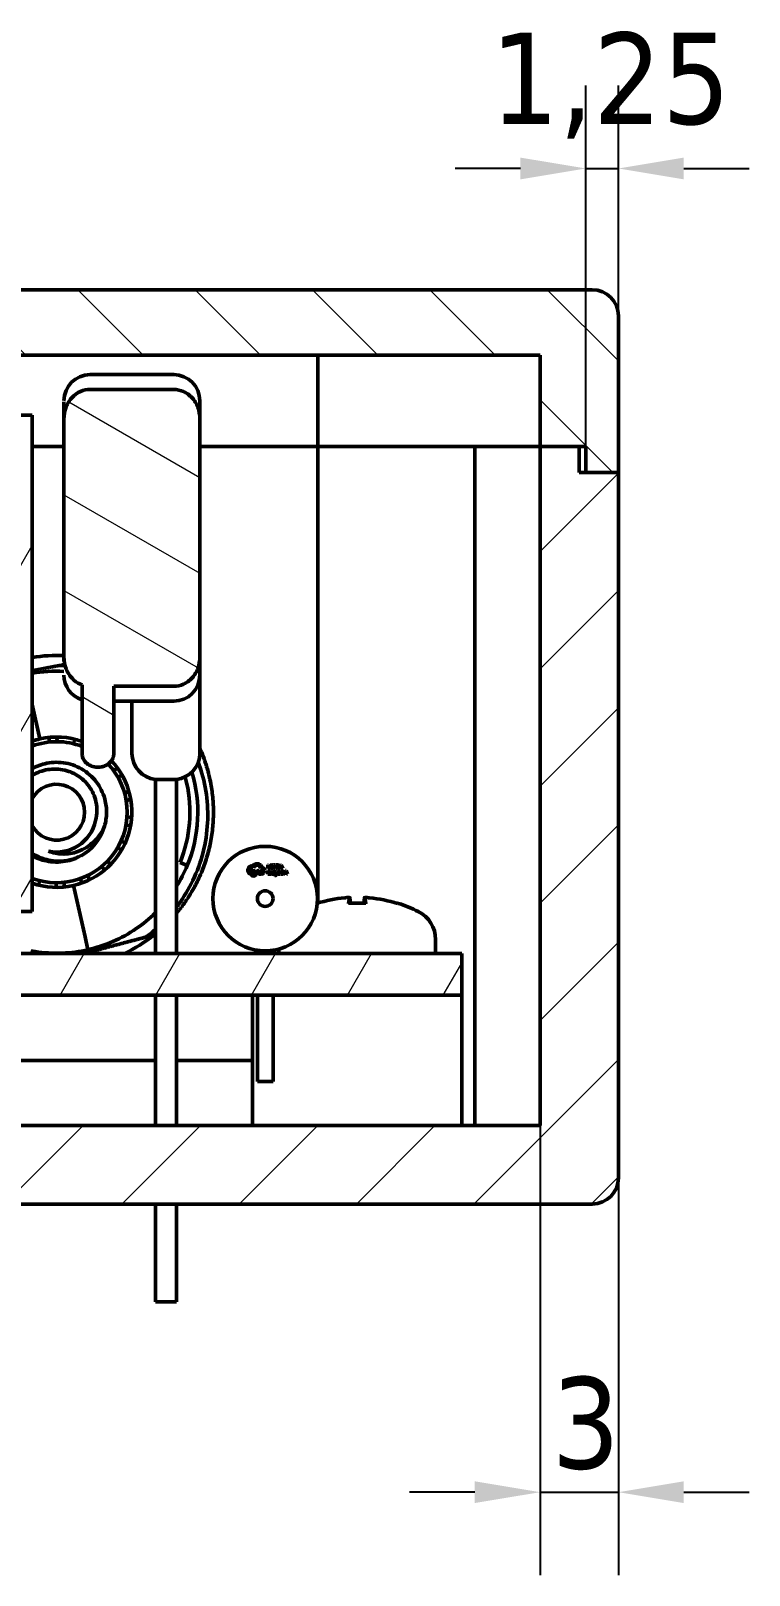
# Model space of a CAD drawing. Header units: millimetres. Extents: x 0 to 841, y 0 to 594.
# Drawn here: x 146 to 173.5, y 467.5 to 526.7 of the extents above; entities that cross this region are included whole.
import ezdxf

# ---------------------------------------------------------------- set-up
doc = ezdxf.new("R2010")
doc.units = ezdxf.units.MM
for name, color, linetype, lineweight in [('Dimension (ISO)', 7, 'Continuous', 25), ('Hatch (ISO)', 7, 'Continuous', 18), ('Visible (ISO)', 7, 'Continuous', 50)]:
    doc.layers.add(name, color=color, linetype=linetype, lineweight=lineweight)
doc.styles.add('Note Text (ISO)', font='tahoma.ttf')
doc.dimstyles.new('Default (ISO)', dxfattribs={"dimtxt": 3.5, "dimasz": 2.5, "dimexe": 3.175, "dimexo": 0, "dimgap": 0.762, "dimtad": 1, "dimrnd": 1e-08, "dimtxsty": 'Note Text (ISO)', "dimcen": 0.09, "dimdle": 10, "dimclrd": 256, "dimclre": 256, "dimclrt": 256, "dimadec": 0, "dimazin": 0, "dimtfac": 1.001486, "dimtmove": 0, "dimatfit": 3, "dimfxl": 1, "dimtolj": 1, "dimtzin": 0, "dimlwd": -1, "dimlwe": -1, "dimarcsym": 0})
pattern_1 = [(45, (0, 0), (-2.245064, 2.245064), [])]
pattern_2 = [(60, (0, 0), (-2.74963, 1.587501), [])]

# ---------------------------------------------------------------- blocks, each defined once
blk = doc.blocks.new('*D13')
at = {"layer": 'Defpoints', "color": 0, "transparency": 16777216}
for p in [(165.48, 484.748), (168.48, 482.748), (168.48, 470.715)]:
    blk.add_point(p, dxfattribs=at)
at = {"layer": 'Dimension (ISO)', "transparency": 16777216}
for p, q in [((165.48, 484.748), (165.48, 467.54)), ((168.48, 482.748), (168.48, 467.54)), ((162.98, 470.715), (160.48, 470.715)), ((165.48, 470.715), (168.48, 470.715)), ((170.98, 470.715), (173.48, 470.715))]:
    blk.add_line(p, q, dxfattribs=at)
for points in [[(162.98, 471.132), (162.98, 470.299), (165.48, 470.715)], [(170.98, 471.132), (170.98, 470.299), (168.48, 470.715)]]:
    blk.add_solid(points, dxfattribs=at)
at = {"layer": 'Dimension (ISO)', "transparency": 16777216, "insert": (165.916, 475.123), "char_height": 3.5, "attachment_point": 1, "style": 'Note Text (ISO)'}
blk.add_mtext('\\A1;3', dxfattribs=at)
blk = doc.blocks.new('*D14')
at = {"layer": 'Defpoints', "color": 0, "transparency": 16777216}
for p in [(168.48, 521.392), (168.48, 515.748), (167.23, 510.748)]:
    blk.add_point(p, dxfattribs=at)
at = {"layer": 'Dimension (ISO)', "transparency": 16777216}
for p, q in [((167.23, 510.748), (167.23, 524.567)), ((168.48, 515.748), (168.48, 524.567)), ((164.73, 521.392), (162.23, 521.392)), ((167.23, 521.392), (168.48, 521.392)), ((170.98, 521.392), (173.48, 521.392))]:
    blk.add_line(p, q, dxfattribs=at)
for points in [[(164.73, 521.808), (164.73, 520.975), (167.23, 521.392)], [(170.98, 521.808), (170.98, 520.975), (168.48, 521.392)]]:
    blk.add_solid(points, dxfattribs=at)
at = {"layer": 'Dimension (ISO)', "transparency": 16777216, "insert": (163.576, 526.596), "char_height": 3.5, "attachment_point": 1, "style": 'Note Text (ISO)'}
blk.add_mtext('\\A1;1,25', dxfattribs=at)

msp = doc.modelspace()

# ---------------------------------------------------------------- hatches: boundary and pattern name
at = {"layer": 'Hatch (ISO)'}
h = msp.add_hatch(dxfattribs=at)
h.set_pattern_fill('ANSI31', color=256, scale=25.4, angle=90.00021, style=0)
h.set_pattern_definition([(135.0002, (0, 0), (-2.245056, -2.245072), [])])
edge = h.paths.add_edge_path()
edge.add_line((167.48, 516.748), (57.48, 516.748))
edge.add_ellipse((57.48, 515.748), major_axis=(-1, 0), ratio=1, start_angle=270, end_angle=360)
edge.add_line((56.48, 515.748), (56.48, 509.748))
edge.add_line((56.48, 509.748), (57.73, 509.748))
edge.add_line((57.73, 509.748), (57.73, 510.748))
edge.add_line((57.73, 510.748), (57.98, 510.748))
edge.add_line((57.98, 510.748), (59.48, 510.748))
edge.add_line((59.48, 510.748), (59.48, 514.248))
edge.add_line((59.48, 514.248), (165.48, 514.248))
edge.add_line((165.48, 514.248), (165.48, 510.748))
edge.add_line((165.48, 510.748), (166.98, 510.748))
edge.add_line((166.98, 510.748), (167.23, 510.748))
edge.add_line((167.23, 510.748), (167.23, 509.748))
edge.add_line((167.23, 509.748), (168.48, 509.748))
edge.add_line((168.48, 509.748), (168.48, 515.748))
edge.add_ellipse((167.48, 515.748), major_axis=(0, 1), ratio=1, start_angle=270, end_angle=360)
h = msp.add_hatch(dxfattribs=at)
h.set_pattern_fill('ANSI31', color=256, scale=25.4, angle=105.00025, style=0)
h.set_pattern_definition([(150.00025, (0, 0), (-1.587488, -2.749637), [])])
edge = h.paths.add_edge_path()
edge.add_spline(control_points=[(151.46, 501.567), (151.582, 501.567), (151.726, 501.598), (151.956, 501.702), (152.08, 501.794), (152.254, 501.988), (152.335, 502.123), (152.431, 502.379), (152.46, 502.547), (152.46, 502.689)], knot_values=[0, 0, 0, 0, 0.036818, 0.036818, 0.075592, 0.075592, 0.114886, 0.114886, 0.157572, 0.157572, 0.157572, 0.157572], degree=3, periodic=0)
edge.add_line((152.46, 502.689), (152.46, 511.81))
edge.add_spline(control_points=[(152.46, 511.81), (152.46, 511.952), (152.431, 512.12), (152.335, 512.376), (152.254, 512.511), (152.08, 512.705), (151.956, 512.797), (151.726, 512.901), (151.582, 512.932), (151.46, 512.932)], knot_values=[-0.157572, -0.157572, -0.157572, -0.157572, -0.114886, -0.114886, -0.075592, -0.075592, -0.036818, -0.036818, 0, 0, 0, 0], degree=3, periodic=0)
edge.add_line((151.46, 512.932), (148.26, 512.932))
edge.add_spline(control_points=[(148.26, 512.932), (148.141, 512.932), (148.001, 512.903), (147.777, 512.805), (147.655, 512.717), (147.477, 512.528), (147.392, 512.391), (147.291, 512.129), (147.26, 511.956), (147.26, 511.81)], knot_values=[0, 0, 0, 0, 0.035751, 0.035751, 0.073305, 0.073305, 0.113639, 0.113639, 0.15757, 0.15757, 0.15757, 0.15757], degree=3, periodic=0)
edge.add_line((147.26, 511.81), (147.26, 502.689))
edge.add_spline(control_points=[(147.26, 502.689), (147.26, 502.543), (147.291, 502.37), (147.392, 502.108), (147.477, 501.971), (147.655, 501.782), (147.777, 501.694), (147.91, 501.636), (147.93, 501.628), (147.951, 501.621)], knot_values=[-0.15757, -0.15757, -0.15757, -0.15757, -0.113639, -0.113639, -0.073305, -0.073305, -0.035751, -0.035751, -0.029565, -0.029565, -0.029565, -0.029565], degree=3, periodic=0)
edge.add_line((147.951, 501.621), (147.951, 499))
edge.add_spline(control_points=[(147.951, 499), (147.951, 498.951), (147.958, 498.903), (147.989, 498.807), (148.012, 498.76), (148.082, 498.662), (148.133, 498.615), (148.244, 498.542), (148.303, 498.515), (148.404, 498.486), (148.444, 498.479), (148.517, 498.471), (148.551, 498.469), (148.62, 498.472), (148.656, 498.476), (148.739, 498.491), (148.785, 498.505), (148.9, 498.554), (148.964, 498.596), (149.067, 498.698), (149.107, 498.755), (149.157, 498.876), (149.169, 498.937), (149.169, 499)], knot_values=[-0.179168, -0.179168, -0.179168, -0.179168, -0.164588, -0.164588, -0.149017, -0.149017, -0.128502, -0.128502, -0.109306, -0.109306, -0.097201, -0.097201, -0.087162, -0.087162, -0.076484, -0.076484, -0.062044, -0.062044, -0.039299, -0.039299, -0.018674, -0.018674, 0, 0, 0, 0], degree=3, periodic=0)
edge.add_line((149.169, 499), (149.169, 501.567))
edge.add_line((149.169, 501.567), (151.46, 501.567))
h = msp.add_hatch(dxfattribs=at)
h.set_pattern_fill('ANSI31', color=256, scale=25.4, angle=14.99998, style=0)
h.set_pattern_definition(pattern_2)
h.paths.add_polyline_path([(126.544, 511.952), (126.544, 492.952), (126.594, 492.952), (145.994, 492.952), (146.044, 492.952), (146.044, 511.952)])
h = msp.add_hatch(dxfattribs=at)
h.set_pattern_fill('ANSI31', color=256, scale=25.4, style=0)
h.set_pattern_definition(pattern_1)
edge = h.paths.add_edge_path()
edge.add_ellipse((167.48, 482.748), major_axis=(1, 0), ratio=1, start_angle=270, end_angle=360)
edge.add_line((168.48, 482.748), (168.48, 509.748))
edge.add_line((168.48, 509.748), (167.23, 509.748))
edge.add_line((167.23, 509.748), (166.98, 509.748))
edge.add_line((166.98, 509.748), (166.98, 510.748))
edge.add_line((166.98, 510.748), (165.48, 510.748))
edge.add_line((165.48, 510.748), (165.48, 484.748))
edge.add_line((165.48, 484.748), (59.48, 484.748))
edge.add_line((59.48, 484.748), (59.48, 510.748))
edge.add_line((59.48, 510.748), (57.98, 510.748))
edge.add_line((57.98, 510.748), (57.98, 509.748))
edge.add_line((57.98, 509.748), (57.73, 509.748))
edge.add_line((57.73, 509.748), (56.48, 509.748))
edge.add_line((56.48, 509.748), (56.48, 482.748))
edge.add_ellipse((57.48, 482.748), major_axis=(0, -1), ratio=1, start_angle=270, end_angle=360)
edge.add_line((57.48, 481.748), (167.48, 481.748))
h = msp.add_hatch(dxfattribs=at)
h.set_pattern_fill('ANSI31', color=256, scale=25.4, style=0)
h.set_pattern_definition(pattern_1)
edge = h.paths.add_edge_path()
edge.add_ellipse((154.96, 493.44), major_axis=(-0.3, 0), ratio=1, start_angle=0, end_angle=360)
h = msp.add_hatch(dxfattribs=at)
h.set_pattern_fill('ANSI31', color=256, scale=25.4, angle=14.99998, style=0)
h.set_pattern_definition(pattern_2)
h.paths.add_polyline_path([(62.48, 491.34), (62.48, 489.748), (162.48, 489.748), (162.48, 491.34)])

# ---------------------------------------------------------------- linework, layer by layer
at = {"layer": 'Visible (ISO)'}
for p, q in [((167.48, 516.748), (57.48, 516.748)), ((168.48, 509.748), (168.48, 515.748)), ((59.48, 514.248), (165.48, 514.248)), ((156.98, 514.248), (156.98, 510.748)), ((165.48, 514.248), (165.48, 510.748)), ((148.26, 513.5), (151.46, 513.5)), ((151.46, 512.932), (148.26, 512.932)), ((147.26, 511.465), (147.26, 512.462)), ((152.46, 511.81), (152.46, 512.5)), ((146.044, 511.952), (126.544, 511.952)), ((146.044, 492.952), (146.044, 511.952)), ((147.26, 511.81), (147.26, 502.689)), ((152.46, 502.689), (152.46, 511.81)), ((146.044, 510.748), (147.26, 510.748)), ((147.26, 510.748), (146.044, 510.748)), ((152.46, 510.748), (156.98, 510.748)), ((156.98, 510.748), (152.46, 510.748)), ((156.98, 510.748), (162.98, 510.748)), ((156.98, 493.268), (156.98, 510.748)), ((162.98, 510.748), (156.98, 510.748)), ((165.48, 510.748), (162.98, 510.748)), ((162.98, 510.748), (162.98, 484.748)), ((166.98, 510.748), (165.48, 510.748)), ((165.48, 510.748), (165.48, 484.748)), ((165.48, 510.748), (167.23, 510.748)), ((166.98, 509.748), (166.98, 510.748)), ((167.23, 510.748), (167.23, 509.748)), ((168.48, 509.748), (166.98, 509.748)), ((167.23, 509.748), (168.48, 509.748)), ((168.48, 482.748), (168.48, 509.748)), ((147.26, 504.276), (147.26, 502.523)), ((152.46, 502.588), (152.46, 502)), ((147.108, 502.369), (147.26, 502.397)), ((152.46, 502), (152.46, 499)), ((147.951, 501.621), (147.951, 499)), ((149.169, 499), (149.169, 501.567)), ((149.169, 501.567), (151.46, 501.567)), ((146.044, 500.865), (146.342, 499.556)), ((149.169, 501), (151.46, 501)), ((149.86, 501), (149.86, 499)), ((146.7, 499.603), (146.678, 499.431)), ((147.018, 499.448), (146.979, 499.617)), ((146.092, 499.298), (146.044, 499.373)), ((147.693, 499.527), (147.614, 499.373)), ((147.939, 499.272), (147.951, 499.366)), ((149.312, 498.418), (149.152, 498.351)), ((149.337, 498.065), (149.464, 498.183)), ((150.76, 498.005), (151.56, 498.005)), ((150.76, 498.005), (150.76, 491.34)), ((151.56, 498.005), (151.56, 491.34)), ((149.743, 497.52), (149.57, 497.511)), ((149.645, 497.18), (149.805, 497.247)), ((149.632, 496.242), (149.805, 496.251)), ((149.84, 496.528), (149.674, 496.579)), ((149.592, 495.563), (149.454, 495.668)), ((149.029, 494.741), (148.936, 494.887)), ((149.299, 495.365), (149.464, 495.314)), ((148.219, 494.161), (148.181, 494.33)), ((148.686, 494.656), (148.824, 494.551)), ((151.702, 494.822), (151.979, 494.709)), ((154.73, 494.542), (154.594, 494.471)), ((154.62, 494.413), (154.761, 494.488)), ((154.62, 494.403), (154.62, 494.413)), ((154.761, 494.488), (154.73, 494.542)), ((154.755, 494.369), (154.815, 494.369)), ((154.809, 494.431), (154.763, 494.431)), ((154.795, 494.589), (154.803, 494.589)), ((155.08, 494.738), (155.061, 494.738)), ((155.061, 494.738), (155.061, 494.595)), ((155.061, 494.595), (155.136, 494.595)), ((155.134, 494.512), (155.061, 494.512)), ((155.061, 494.512), (155.061, 494.369)), ((155.061, 494.369), (155.138, 494.369)), ((155.08, 494.612), (155.08, 494.738)), ((155.136, 494.612), (155.08, 494.612)), ((155.08, 494.45), (155.08, 494.495)), ((155.08, 494.495), (155.134, 494.495)), ((155.13, 494.45), (155.08, 494.45)), ((155.08, 494.386), (155.08, 494.434)), ((155.08, 494.434), (155.13, 494.434)), ((155.138, 494.386), (155.08, 494.386)), ((155.13, 494.434), (155.13, 494.45)), ((155.134, 494.495), (155.134, 494.512)), ((155.136, 494.595), (155.136, 494.612)), ((155.138, 494.369), (155.138, 494.386)), ((155.165, 494.464), (155.165, 494.447)), ((155.219, 494.434), (155.189, 494.43)), ((155.219, 494.42), (155.195, 494.417)), ((155.218, 494.385), (155.219, 494.385)), ((155.219, 494.411), (155.219, 494.42)), ((155.219, 494.385), (155.219, 494.369)), ((155.219, 494.369), (155.236, 494.369)), ((155.236, 494.369), (155.236, 494.435)), ((155.249, 494.715), (155.249, 494.734)), ((155.249, 494.601), (155.249, 494.619)), ((155.261, 494.391), (155.261, 494.373)), ((155.35, 494.738), (155.277, 494.738)), ((155.277, 494.738), (155.277, 494.595)), ((155.277, 494.595), (155.354, 494.595)), ((155.296, 494.676), (155.296, 494.721)), ((155.296, 494.721), (155.35, 494.721)), ((155.346, 494.676), (155.296, 494.676)), ((155.296, 494.612), (155.296, 494.659)), ((155.296, 494.659), (155.346, 494.659)), ((155.354, 494.612), (155.296, 494.612)), ((155.324, 494.452), (155.324, 494.469)), ((155.359, 494.471), (155.339, 494.471)), ((155.339, 494.471), (155.378, 494.37)), ((155.342, 494.339), (155.342, 494.323)), ((155.346, 494.659), (155.346, 494.676)), ((155.35, 494.721), (155.35, 494.738)), ((155.354, 494.595), (155.354, 494.612)), ((155.385, 494.395), (155.359, 494.471)), ((155.378, 494.37), (155.371, 494.351)), ((155.421, 494.738), (155.381, 494.738)), ((155.381, 494.738), (155.381, 494.595)), ((155.381, 494.595), (155.42, 494.595)), ((155.387, 494.386), (155.385, 494.395)), ((155.388, 494.386), (155.387, 494.386)), ((155.418, 494.471), (155.39, 494.395)), ((155.39, 494.354), (155.436, 494.471)), ((155.399, 494.721), (155.399, 494.612)), ((155.42, 494.721), (155.399, 494.721)), ((155.399, 494.612), (155.42, 494.612)), ((155.436, 494.471), (155.418, 494.471)), ((155.529, 494.512), (155.455, 494.512)), ((155.455, 494.512), (155.455, 494.369)), ((155.455, 494.369), (155.532, 494.369)), ((155.474, 494.45), (155.474, 494.495)), ((155.474, 494.495), (155.529, 494.495)), ((155.525, 494.45), (155.474, 494.45)), ((155.474, 494.386), (155.474, 494.434)), ((155.474, 494.434), (155.525, 494.434)), ((155.532, 494.386), (155.474, 494.386)), ((155.559, 494.738), (155.504, 494.595)), ((155.504, 494.595), (155.525, 494.595)), ((155.525, 494.595), (155.538, 494.634)), ((155.525, 494.434), (155.525, 494.45)), ((155.529, 494.495), (155.529, 494.512)), ((155.532, 494.369), (155.532, 494.386)), ((155.538, 494.634), (155.598, 494.634)), ((155.565, 494.709), (155.544, 494.65)), ((155.544, 494.65), (155.592, 494.65)), ((155.578, 494.738), (155.559, 494.738)), ((155.599, 494.512), (155.559, 494.512)), ((155.559, 494.512), (155.559, 494.369)), ((155.559, 494.369), (155.598, 494.369)), ((155.568, 494.719), (155.568, 494.719)), ((155.592, 494.65), (155.57, 494.709)), ((155.577, 494.495), (155.577, 494.386)), ((155.599, 494.495), (155.577, 494.495)), ((155.577, 494.386), (155.598, 494.386)), ((155.632, 494.595), (155.578, 494.738)), ((155.598, 494.634), (155.612, 494.595)), ((155.612, 494.595), (155.632, 494.595)), ((155.737, 494.512), (155.683, 494.369)), ((155.683, 494.369), (155.703, 494.369)), ((155.703, 494.369), (155.717, 494.408)), ((155.717, 494.408), (155.776, 494.408)), ((155.744, 494.484), (155.722, 494.424)), ((155.722, 494.424), (155.77, 494.424)), ((155.757, 494.512), (155.737, 494.512)), ((155.747, 494.494), (155.746, 494.494)), ((155.77, 494.424), (155.749, 494.484)), ((155.811, 494.369), (155.757, 494.512)), ((155.776, 494.408), (155.79, 494.369)), ((155.79, 494.369), (155.811, 494.369)), ((146.267, 493.97), (146.346, 494.124)), ((146.942, 494.048), (146.98, 493.879)), ((147.26, 493.893), (147.282, 494.065)), ((147.618, 493.941), (148.066, 491.97)), ((147.868, 494.198), (147.961, 494.053)), ((158.807, 493.259), (158.153, 493.259)), ((158.201, 493.472), (158.22, 493.259)), ((158.758, 493.472), (158.74, 493.259)), ((160.022, 493.259), (160.008, 493.259)), ((126.544, 492.952), (146.044, 492.952)), ((148.066, 491.97), (148.177, 491.482)), ((150.71, 492.049), (150.404, 491.968)), ((162.48, 491.34), (62.48, 491.34)), ((148.199, 491.385), (148.209, 491.34)), ((154.66, 491.34), (154.66, 491.462)), ((155.26, 491.34), (155.26, 491.462)), ((155.48, 491.508), (155.48, 491.34)), ((161.48, 491.873), (161.48, 491.34)), ((162.48, 489.748), (162.48, 491.34)), ((62.48, 489.748), (162.48, 489.748)), ((150.76, 489.748), (150.76, 484.748)), ((151.56, 489.748), (151.56, 484.748)), ((154.48, 484.748), (154.48, 489.748)), ((154.66, 486.44), (154.66, 489.748)), ((155.26, 486.44), (155.26, 489.748)), ((162.48, 484.748), (162.48, 489.748)), ((150.76, 487.248), (130.23, 487.248)), ((154.48, 487.248), (151.56, 487.248)), ((154.66, 486.44), (155.26, 486.44)), ((165.48, 484.748), (59.48, 484.748)), ((57.48, 481.748), (167.48, 481.748)), ((150.76, 481.748), (150.76, 478)), ((151.56, 481.748), (151.56, 478)), ((150.76, 478), (151.56, 478))]:
    msp.add_line(p, q, dxfattribs=at)
for radius in [2, 0.3]:
    msp.add_circle((154.96, 493.44), radius, dxfattribs=at)
for centre, radius, start, end in [((167.48, 515.748), 1, 0, 90), ((148.26, 512.5), 1, 90, 180), ((151.46, 512.5), 1, 0, 90), ((146.98, 496.748), 6, 87.32537, 98.97446), ((148.26, 502), 1, 180, 251.98794), ((151.46, 502), 1, 270, 0), ((146.98, 496.748), 2.7, 68.92783, 110.28277), ((150.86, 499), 1, 180, 264.26083), ((151.46, 499), 1, 275.73917, 0), ((146.98, 496.748), 2.7, 249.71723, 43.08784), ((146.98, 496.748), 1.07, 208.97051, 151.02949), ((146.98, 496.748), 5.4, 337.80734, 16.51117), ((146.98, 496.748), 1.524, 258.32795, 347.71983), ((146.98, 496.748), 1.909, 299.31418, 341.57922), ((160.022, 493.119), 0.14, 72.29463, 90), ((158.48, 488.29), 5.21, 63.32978, 72.29463), ((160.28, 491.873), 1.2, 0.01, 63.32978), ((146.98, 496.748), 6, 295.65376, 308.44374), ((167.48, 482.748), 1, 270, 0)]:
    msp.add_arc(centre, radius, start, end, dxfattribs=at)
for centre, major_axis, ratio, start_param, end_param in [((146.979, 496.748), (-2.807, -0.638), 1, 4.14456, 4.712023), ((146.981, 496.748), (-2.807, -0.638), 1, 4.712755, 4.820345), ((146.979, 496.748), (-2.807, -0.638), 1, 1.571162, 3.672018), ((154.459, 494.53), (0.009, -0.162), 0.986122, 3.865476, 4.657271), ((154.454, 494.525), (0.077, -0.14), 0.961885, 4.194335, 4.952705), ((154.775, 495.045), (-0.397, -0.655), 0.458145, 6.150337, 6.420277), ((154.47, 494.505), (0.05, -0.183), 0.926516, 2.894555, 3.629146), ((154.482, 494.582), (-0.0681, 0.0244), 0.656604, 4.418856, 5.212775), ((154.515, 494.404), (-0.0827, -0.0632), 0.966445, 3.196155, 4.043963), ((154.682, 494.426), (0.072, -0.345), 0.759986, 2.983563, 3.463545), ((154.66, 494.554), (0.065, -0.214), 0.934799, 2.161009, 2.863779), ((154.654, 494.609), (-0.189, 0.08), 0.837988, 3.806534, 4.311597), ((154.793, 494.541), (0.053, -0.166), 0.895466, 6.08302, 6.754291), ((154.804, 494.512), (0.041, -0.136), 0.988956, 0.525582, 1.2729), ((161.3, 498.889), (-6.146, -4.27), 0.091427, 6.219753, 6.2968), ((157.678, 497.733), (-2.513, -3.359), 0.081663, 6.275199, 6.344189), ((155.525, 494.136), (-0.348, 0.274), 0.179873, 6.259539, 6.423713), ((157.52, 498.694), (2.334, 4.078), 0.097346, 3.111542, 3.197252), ((155.574, 494.917), (-0.395, -0.532), 0.157797, 6.268864, 6.399838), ((153.777, 496.938), (1.427, -2.567), 0.103328, 6.225803, 6.3446), ((154.864, 495.055), (0.34, -0.67), 0.178116, 6.193132, 6.3503), ((149.384, 487.408), (5.827, 7.047), 0.041306, 6.233277, 6.317329), ((154.496, 495.908), (-0.752, 1.29), 0.20241, 3.024148, 3.145399), ((154.415, 494.051), (-0.85, -0.671), 0.183486, 3.239684, 3.369772), ((155.719, 494.689), (-0.455, -0.259), 0.212187, 6.163028, 6.31178), ((157.143, 497.375), (-1.887, -3), 0.118939, 0.011679, 0.074684), ((155.822, 494.416), (-0.558, 0.017), 0.112393, 0.09008, 0.298014), ((155.384, 494.404), (-0.104, 0.046), 0.308323, 6.09526, 6.418663), ((156.302, 494.249), (-1.02, 0.189), 0.038733, 0.064083, 0.20033), ((155.092, 494.439), (-0.217, 0.037), 0.092739, 3.30058, 3.599751), ((154.453, 495.38), (0.867, -1.003), 0.165872, 6.140655, 6.267037), ((149.227, 498.361), (-6.082, 3.972), 0.038112, 3.083301, 3.166477), ((155.036, 494.405), (-0.291, -0.002), 0.172865, 3.291834, 3.569391), ((154.223, 494.966), (-1.103, 0.582), 0.138063, 3.070155, 3.214237), ((153.806, 493.582), (-1.52, -0.828), 0.115, 3.07905, 3.167599), ((155.384, 494.352), (-0.0516, -0.0221), 0.416627, 0.463891, 0.772502), ((148.588, 485.488), (-6.871, -9.222), 0.066126, 3.136953, 3.190818), ((150.978, 500.154), (4.481, -5.53), 0.081091, 6.217575, 6.290791), ((147.7, 507.014), (7.764, -12.407), 0.069256, 6.239872, 6.296552), ((152.612, 492.264), (-2.854, -2.44), 0.103718, 3.053148, 3.157593), ((150.867, 498.269), (-4.599, 3.638), 0.088029, 3.129863, 3.211123), ((139.454, 504.399), (-16.032, 9.769), 0.058151, 3.125269, 3.177012), ((151.156, 499.928), (4.481, -5.53), 0.081091, 6.217575, 6.290791), ((147.878, 506.788), (7.764, -12.407), 0.069256, 6.239872, 6.296552), ((148.766, 485.262), (-6.871, -9.222), 0.066126, 3.136953, 3.190818), ((152.791, 492.038), (-2.854, -2.44), 0.103718, 3.053148, 3.157593), ((151.046, 498.043), (-4.599, 3.638), 0.088029, 3.129863, 3.211123), ((139.632, 504.173), (-16.032, 9.769), 0.058151, 3.125269, 3.177012), ((146.981, 496.748), (-2.807, -0.638), 1, 1.01578, 1.570431), ((158.467, 488.307), (4.19, 3.09), 0.99412, 1.027105, 1.234109), ((158.683, 488.307), (-0.455, 5.186), 0.064265, 0.088859, 0.300288), ((158.276, 488.307), (0.455, 5.186), 0.064265, 5.982897, 6.194327), ((158.493, 488.307), (4.19, -3.09), 0.99412, 1.903058, 2.114487)]:
    msp.add_ellipse(centre, major_axis=major_axis, ratio=ratio, start_param=start_param, end_param=end_param, dxfattribs=at)
for points, knots in [([(148.26, 512.932), (148.141, 512.932), (148.001, 512.903), (147.777, 512.805), (147.655, 512.717), (147.477, 512.528), (147.392, 512.391), (147.291, 512.129), (147.26, 511.956), (147.26, 511.81)], [0, 0, 0, 0, 0.0357507, 0.0357507, 0.0733047, 0.0733047, 0.1136389, 0.1136389, 0.1575698, 0.1575698, 0.1575698, 0.1575698]), ([(152.46, 511.81), (152.46, 511.952), (152.431, 512.12), (152.335, 512.376), (152.254, 512.511), (152.08, 512.705), (151.956, 512.797), (151.726, 512.901), (151.582, 512.932), (151.46, 512.932)], [-0.1575722, -0.1575722, -0.1575722, -0.1575722, -0.1148863, -0.1148863, -0.0755922, -0.0755922, -0.0368178, -0.0368178, 0, 0, 0, 0]), ([(147.26, 502.689), (147.26, 502.543), (147.291, 502.37), (147.392, 502.108), (147.477, 501.971), (147.655, 501.782), (147.777, 501.694), (147.91, 501.636), (147.93, 501.628), (147.951, 501.621)], [-0.1575698, -0.1575698, -0.1575698, -0.1575698, -0.1136389, -0.1136389, -0.0733047, -0.0733047, -0.0357507, -0.0357507, -0.0295652, -0.0295652, -0.0295652, -0.0295652]), ([(151.46, 501.567), (151.582, 501.567), (151.726, 501.598), (151.956, 501.702), (152.08, 501.794), (152.254, 501.988), (152.335, 502.123), (152.431, 502.379), (152.46, 502.547), (152.46, 502.689)], [0, 0, 0, 0, 0.0368178, 0.0368178, 0.0755922, 0.0755922, 0.1148863, 0.1148863, 0.1575722, 0.1575722, 0.1575722, 0.1575722]), ([(147.951, 499), (147.951, 498.951), (147.958, 498.903), (147.989, 498.807), (148.012, 498.76), (148.082, 498.662), (148.133, 498.615), (148.244, 498.542), (148.303, 498.515), (148.404, 498.486), (148.444, 498.479), (148.517, 498.471), (148.551, 498.469), (148.62, 498.472), (148.656, 498.476), (148.739, 498.491), (148.785, 498.505), (148.9, 498.554), (148.964, 498.596), (149.067, 498.698), (149.107, 498.755), (149.157, 498.876), (149.169, 498.937), (149.169, 499)], [-0.1791676, -0.1791676, -0.1791676, -0.1791676, -0.1645883, -0.1645883, -0.1490173, -0.1490173, -0.1285018, -0.1285018, -0.1093059, -0.1093059, -0.0972008, -0.0972008, -0.0871621, -0.0871621, -0.0764842, -0.0764842, -0.0620437, -0.0620437, -0.0392988, -0.0392988, -0.018674, -0.018674, 0, 0, 0, 0]), ([(146.044, 498.412), (146.216, 498.509), (146.403, 498.579), (146.838, 498.668), (147.086, 498.67), (147.571, 498.58), (147.804, 498.488), (148.225, 498.217), (148.408, 498.04), (148.689, 497.633), (148.787, 497.409), (148.879, 497.006), (148.894, 496.835), (148.879, 496.488), (148.847, 496.313), (148.791, 496.145)], [15.3129543, 15.3129543, 15.3129543, 15.3129543, 15.3726622, 15.3726622, 15.4464626, 15.4464626, 15.5211042, 15.5211042, 15.5968605, 15.5968605, 15.6697817, 15.6697817, 15.7210926, 15.7210926, 15.7742066, 15.7742066, 15.7742066, 15.7742066]), ([(148.469, 496.424), (148.503, 496.55), (148.521, 496.681), (148.522, 496.987), (148.492, 497.132), (148.405, 497.441), (148.307, 497.631), (148.052, 497.951), (147.901, 498.081), (147.616, 498.246), (147.516, 498.286), (147.24, 498.381), (147.019, 498.41), (146.591, 498.382), (146.386, 498.329), (146.142, 498.214), (146.091, 498.187), (146.044, 498.158)], [0.000001, 0.000001, 0.000001, 0.000001, 0.0393587, 0.0393587, 0.0920659, 0.0920659, 0.1949808, 0.1949808, 0.2906824, 0.2906824, 0.3546683, 0.3546683, 0.5514582, 0.5514582, 0.7389763, 0.7389763, 0.7926016, 0.7926016, 0.7926016, 0.7926016]), ([(151.56, 493.106), (151.776, 493.389), (151.967, 493.691), (152.478, 494.691), (152.687, 495.436), (152.802, 496.931), (152.719, 497.668), (152.47, 498.465), (152.436, 498.563), (152.4, 498.66)], [-1.2717438, -1.2717438, -1.2717438, -1.2717438, -1.1655452, -1.1655452, -0.9371005, -0.9371005, -0.7184862, -0.7184862, -0.6876153, -0.6876153, -0.6876153, -0.6876153]), ([(151.897, 498.1), (151.918, 498.025), (151.937, 497.95), (152.069, 497.367), (152.105, 496.847), (152.02, 495.812), (151.898, 495.303), (151.702, 494.822)], [-0.335088, -0.335088, -0.335088, -0.335088, -0.3116714, -0.3116714, -0.1560291, -0.1560291, -0.0000149, -0.0000149, -0.0000149, -0.0000149]), ([(148.791, 496.145), (148.687, 495.938), (148.547, 495.752), (148.228, 495.461), (148.036, 495.327), (147.6, 495.173), (147.399, 495.141), (147.017, 495.154), (146.839, 495.191), (146.671, 495.255)], [0.0000005, 0.0000005, 0.0000005, 0.0000005, 0.070106, 0.070106, 0.1306057, 0.1306057, 0.1777964, 0.1777964, 0.2197845, 0.2197845, 0.2197845, 0.2197845]), ([(146.044, 495.17), (146.149, 495.101), (146.262, 495.044), (146.547, 494.935), (146.773, 494.877), (147.19, 494.874), (147.34, 494.891), (147.634, 494.961), (147.778, 495.014), (147.914, 495.084)], [2.6363399, 2.6363399, 2.6363399, 2.6363399, 2.8717577, 2.8717577, 3.2042045, 3.2042045, 3.3903561, 3.3903561, 3.5804223, 3.5804223, 3.5804223, 3.5804223]), ([(147.914, 495.084), (147.727, 494.978), (147.522, 494.905), (147.068, 494.826), (146.822, 494.83), (146.393, 494.921), (146.212, 494.99), (146.044, 495.084)], [14.7104088, 14.7104088, 14.7104088, 14.7104088, 14.7752802, 14.7752802, 14.8488294, 14.8488294, 14.9068775, 14.9068775, 14.9068775, 14.9068775]), ([(154.423, 494.439), (154.414, 494.443), (154.406, 494.448), (154.391, 494.461), (154.384, 494.469), (154.374, 494.485), (154.37, 494.494), (154.364, 494.512), (154.363, 494.522), (154.363, 494.532)], [-0.01177996, -0.01177996, -0.01177996, -0.01177996, -0.00880885, -0.00880885, -0.00584769, -0.00584769, -0.00297489, -0.00297489, 0, 0, 0, 0]), ([(154.422, 494.371), (154.426, 494.361), (154.43, 494.351), (154.443, 494.335), (154.45, 494.327), (154.467, 494.315), (154.477, 494.31), (154.497, 494.304), (154.508, 494.302), (154.518, 494.302)], [-0.01268703, -0.01268703, -0.01268703, -0.01268703, -0.00951111, -0.00951111, -0.00637414, -0.00637414, -0.00324224, -0.00324224, 0, 0, 0, 0]), ([(154.517, 494.442), (154.496, 494.442), (154.478, 494.425), (154.478, 494.38), (154.496, 494.363), (154.517, 494.363)], [2, 2, 2, 2, 3, 3, 4, 4, 4, 4]), ([(154.517, 494.618), (154.522, 494.632), (154.529, 494.646), (154.547, 494.669), (154.558, 494.68), (154.581, 494.697), (154.594, 494.704), (154.623, 494.713), (154.638, 494.715), (154.653, 494.715)], [-0.01789816, -0.01789816, -0.01789816, -0.01789816, -0.01339049, -0.01339049, -0.00894011, -0.00894011, -0.00456826, -0.00456826, 0, 0, 0, 0]), ([(154.517, 494.363), (154.54, 494.363), (154.557, 494.381), (154.557, 494.402), (154.557, 494.425), (154.539, 494.442), (154.517, 494.442)], [0, 0, 0, 0, 1, 1, 1, 2, 2, 2, 2]), ([(154.757, 494.432), (154.753, 494.432), (154.749, 494.431), (154.742, 494.428), (154.738, 494.425), (154.732, 494.42), (154.73, 494.416), (154.727, 494.408), (154.726, 494.404), (154.726, 494.4)], [-0.004950823, -0.004950823, -0.004950823, -0.004950823, -0.003730978, -0.003730978, -0.002475412, -0.002475412, -0.001219846, -0.001219846, 0, 0, 0, 0]), ([(154.726, 494.4), (154.726, 494.396), (154.727, 494.392), (154.73, 494.385), (154.732, 494.382), (154.737, 494.376), (154.74, 494.374), (154.747, 494.37), (154.751, 494.369), (154.755, 494.369)], [-0.004736768, -0.004736768, -0.004736768, -0.004736768, -0.003539557, -0.003539557, -0.002364899, -0.002364899, -0.001194278, -0.001194278, 0, 0, 0, 0]), ([(154.882, 494.51), (154.882, 494.5), (154.88, 494.49), (154.873, 494.471), (154.867, 494.463), (154.854, 494.449), (154.846, 494.443), (154.829, 494.434), (154.819, 494.431), (154.809, 494.431)], [-0.01189422, -0.01189422, -0.01189422, -0.01189422, -0.00885865, -0.00885865, -0.00593256, -0.00593256, -0.0030231, -0.0030231, 0, 0, 0, 0]), ([(158.006, 493.47), (158.029, 493.473), (158.053, 493.475), (158.1, 493.477), (158.121, 493.478), (158.156, 493.478), (158.171, 493.478), (158.193, 493.476), (158.199, 493.474), (158.201, 493.472), (158.201, 493.471), (158.201, 493.47)], [0, 0, 0, 0, 0.00692285, 0.00692285, 0.0138457, 0.0138457, 0.02075693, 0.02075693, 0.02766816, 0.02766816, 0.03000447, 0.03000447, 0.03000447, 0.03000447]), ([(158.759, 493.47), (158.757, 493.473), (158.76, 493.475), (158.776, 493.477), (158.789, 493.478), (158.82, 493.478), (158.839, 493.478), (158.883, 493.476), (158.907, 493.474), (158.938, 493.472), (158.946, 493.471), (158.954, 493.47)], [0, 0, 0, 0, 0.00692285, 0.00692285, 0.0138457, 0.0138457, 0.02075693, 0.02075693, 0.02766816, 0.02766816, 0.03000447, 0.03000447, 0.03000447, 0.03000447]), ([(150.759, 492.893), (150.533, 492.671), (150.287, 492.468), (150.026, 492.289), (149.456, 491.9), (148.815, 491.628), (148.177, 491.482)], [4.1617682, 4.1617682, 4.1617682, 4.1617682, 4.3346645, 4.3346645, 4.3346645, 4.712389, 4.712389, 4.712389, 4.712389]), ([(148.177, 491.482), (147.539, 491.338), (146.843, 491.306), (146.16, 491.411), (146.105, 491.419), (146.049, 491.429), (145.994, 491.439)], [1.5707963, 1.5707963, 1.5707963, 1.5707963, 1.9485208, 1.9485208, 1.9485208, 1.979283, 1.979283, 1.979283, 1.979283])]:
    msp.add_open_spline(points, degree=3, knots=knots, dxfattribs=at)
for points, weights in [([(146.044, 502.165), (146.57, 502.266), (147.108, 502.369)], [3.46745521699, 3.4644946303, 3.42866251572]), ([(150.404, 491.968), (149.265, 491.667), (148.199, 491.385)], [3.3471257259, 3.47505265239, 3.46289345925]), ([(150.71, 492.049), (150.735, 492.069), (150.76, 492.089)], [0.962660741352, 0.962800183921, 0.96296659584]), ([(148.199, 491.385), (148.08, 491.362), (147.961, 491.34)], [3.46497204023, 3.46630406071, 3.46595593609])]:
    msp.add_rational_spline(points, weights, degree=2, dxfattribs=at)
for points in [[(146.044, 502.066), (146.437, 502.135), (146.847, 502.161), (147.26, 502.14)], [(147.26, 502.366), (147.209, 502.367), (147.159, 502.368), (147.108, 502.369)], [(151.979, 494.709), (151.865, 494.429), (151.725, 494.153), (151.56, 493.887)], [(154.363, 494.532), (154.363, 494.588), (154.408, 494.633), (154.464, 494.633)], [(154.518, 494.506), (154.475, 494.506), (154.437, 494.477), (154.423, 494.439)], [(154.486, 494.692), (154.478, 494.693), (154.471, 494.694), (154.463, 494.694)], [(154.531, 494.736), (154.513, 494.724), (154.499, 494.709), (154.486, 494.692)], [(154.518, 494.302), (154.574, 494.302), (154.62, 494.348), (154.62, 494.403)], [(154.653, 494.715), (154.726, 494.715), (154.787, 494.659), (154.795, 494.589)], [(154.763, 494.431), (154.761, 494.431), (154.759, 494.432), (154.757, 494.432)], [(154.803, 494.589), (154.846, 494.589), (154.882, 494.553), (154.882, 494.51)], [(154.945, 494.511), (154.944, 494.571), (154.902, 494.625), (154.844, 494.643)], [(155.163, 494.719), (155.149, 494.705), (155.142, 494.687), (155.142, 494.664)], [(155.189, 494.43), (155.166, 494.427), (155.155, 494.416), (155.155, 494.397)], [(155.155, 494.397), (155.155, 494.388), (155.158, 494.38), (155.164, 494.375)], [(155.16, 494.612), (155.172, 494.599), (155.189, 494.593), (155.209, 494.593)], [(155.161, 494.665), (155.161, 494.683), (155.166, 494.697), (155.176, 494.708)], [(155.175, 494.624), (155.166, 494.634), (155.161, 494.648), (155.161, 494.665)], [(155.215, 494.74), (155.194, 494.74), (155.176, 494.733), (155.163, 494.719)], [(155.2, 494.473), (155.186, 494.473), (155.175, 494.47), (155.165, 494.464)], [(155.165, 494.447), (155.175, 494.455), (155.186, 494.459), (155.198, 494.459)], [(155.173, 494.398), (155.173, 494.393), (155.175, 494.389), (155.178, 494.386)], [(155.176, 494.708), (155.186, 494.718), (155.199, 494.723), (155.215, 494.723)], [(155.195, 494.417), (155.187, 494.416), (155.181, 494.414), (155.178, 494.411)], [(155.236, 494.435), (155.236, 494.461), (155.224, 494.473), (155.2, 494.473)], [(155.209, 494.593), (155.225, 494.593), (155.238, 494.596), (155.249, 494.601)], [(155.211, 494.39), (155.216, 494.395), (155.219, 494.402), (155.219, 494.411)], [(155.215, 494.723), (155.227, 494.723), (155.238, 494.721), (155.249, 494.715)], [(155.272, 494.465), (155.265, 494.46), (155.261, 494.453), (155.261, 494.444)], [(155.29, 494.382), (155.279, 494.382), (155.27, 494.385), (155.261, 494.391)], [(155.3, 494.473), (155.289, 494.473), (155.28, 494.471), (155.272, 494.465)], [(155.283, 494.436), (155.28, 494.438), (155.279, 494.441), (155.279, 494.445)], [(155.285, 494.455), (155.288, 494.458), (155.293, 494.459), (155.299, 494.459)], [(155.299, 494.459), (155.308, 494.459), (155.317, 494.457), (155.324, 494.452)], [(155.324, 494.469), (155.317, 494.472), (155.309, 494.473), (155.3, 494.473)], [(155.306, 494.405), (155.309, 494.402), (155.311, 494.399), (155.311, 494.395)], [(155.352, 494.337), (155.349, 494.337), (155.346, 494.338), (155.342, 494.339)], [(155.371, 494.351), (155.367, 494.342), (155.361, 494.337), (155.352, 494.337)], [(155.354, 494.322), (155.369, 494.322), (155.381, 494.332), (155.39, 494.354)], [(155.39, 494.395), (155.389, 494.391), (155.388, 494.388), (155.388, 494.386)], [(155.475, 494.719), (155.461, 494.731), (155.443, 494.738), (155.421, 494.738)], [(155.496, 494.668), (155.496, 494.689), (155.489, 494.706), (155.475, 494.719)], [(155.568, 494.719), (155.567, 494.715), (155.566, 494.712), (155.565, 494.709)], [(155.57, 494.709), (155.57, 494.711), (155.569, 494.715), (155.568, 494.719)], [(155.653, 494.493), (155.639, 494.506), (155.621, 494.512), (155.599, 494.512)], [(155.675, 494.442), (155.675, 494.464), (155.668, 494.48), (155.653, 494.493)], [(155.746, 494.494), (155.745, 494.489), (155.745, 494.486), (155.744, 494.484)], [(155.749, 494.484), (155.748, 494.486), (155.747, 494.489), (155.747, 494.494)], [(158.15, 493.253), (158.151, 493.257), (158.152, 493.259), (158.153, 493.259)], [(158.807, 493.259), (158.808, 493.259), (158.809, 493.257), (158.809, 493.253)], [(150.404, 491.968), (150.527, 492.059), (150.645, 492.154), (150.76, 492.254)]]:
    msp.add_open_spline(points, degree=3, dxfattribs=at)
msp.add_rational_spline([(151.56, 492.872), (151.832, 493.194), (152.057, 493.551), (153.381, 495.655), (152.83, 498.078), (152.7, 498.653), (152.46, 499.191)], [0.977402402261, 0.986199023059, 1, 0.923879532511, 1, 0.980831021861, 0.971316470055], degree=2, knots=[0.851869177, 0.851869177, 0.851869177, 0.852678571, 0.852678571, 0.857142857, 0.857142857, 0.858267072, 0.858267072, 0.858267072], dxfattribs=at)

# ---------------------------------------------------------------- dimensions: what is measured, and where the dimension line sits
at = {"layer": 'Dimension (ISO)'}
dim = msp.add_linear_dim(base=(168.48, 521.392), p1=(167.23, 510.748), p2=(168.48, 515.748), dimstyle='Default (ISO)', override={"dimgap": 0.762, "dimdec": 2, "dimtol": 0, "dimlim": 0, "dimtp": 0, "dimtm": 0, "dimtdec": 2, "dimtofl": 1, "dimatfit": 1}, dxfattribs=at)
dim.commit()
dim.dimension.update_dxf_attribs({"geometry": '*D14', "text_midpoint": (167.855, 521.392), "dimtype": 160})
dim = msp.add_linear_dim(base=(168.48, 470.715), p1=(165.48, 484.748), p2=(168.48, 482.748), angle=180, dimstyle='Default (ISO)', override={"dimgap": 0.762, "dimdec": 2, "dimtol": 0, "dimlim": 0, "dimtp": 0, "dimtm": 0, "dimtdec": 2, "dimtofl": 1, "dimatfit": 1}, dxfattribs=at)
dim.commit()
dim.dimension.update_dxf_attribs({"geometry": '*D13', "text_midpoint": (166.98, 470.715), "dimtype": 160})

doc.saveas('drawing.dxf')
